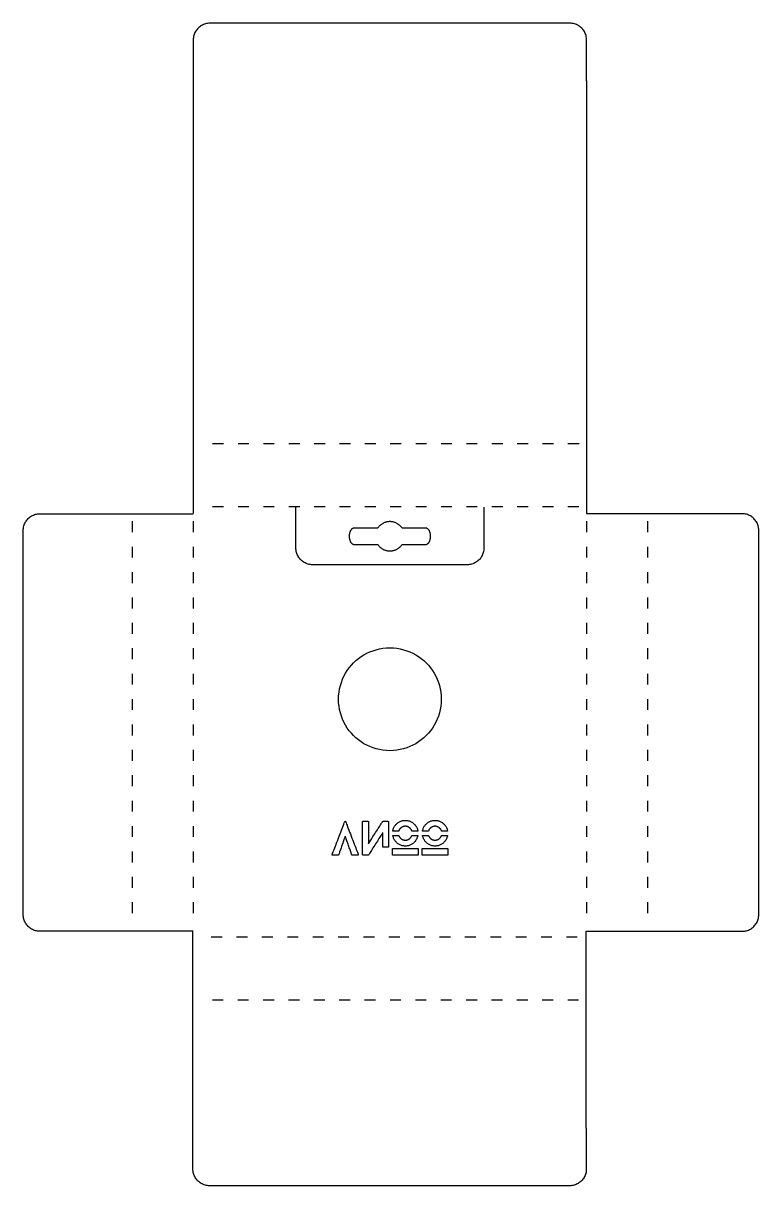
# Model space of a CAD drawing. Extents: x 71 to 429, y -631 to -66.
import ezdxf

# ---------------------------------------------------------------- set-up
doc = ezdxf.new("R2010")
doc.units = 0
for name, pattern in [('AI-LINETYPE-1', [12.347222, 5.291667, -7.055556]), ('AI-LINETYPE-2', [12.347222, 5.291667, -7.055556]), ('AI-LINETYPE-3', [12.347222, 5.291667, -7.055556]), ('AI-LINETYPE-4', [12.347222, 5.291667, -7.055556]), ('AI-LINETYPE-5', [12.347222, 5.291667, -7.055556]), ('AI-LINETYPE-6', [12.347222, 5.291667, -7.055556]), ('AI-LINETYPE-7', [12.347222, 5.291667, -7.055556]), ('AI-LINETYPE-8', [12.347222, 5.291667, -7.055556])]:
    doc.linetypes.add(name, pattern=pattern)
doc.layers.add('LAYER_1', color=7, linetype='CONTINUOUS')

# ---------------------------------------------------------------- blocks, each defined once
blk = doc.blocks.new('BLOCK_3')
at = {"layer": 'LAYER_1', "color": 250}
for points in [[(231.1, -470.11), (231.09, -470.11), (231.08, -470.11), (231.07, -470.11), (231.06, -470.11), (231.05, -470.11), (231.04, -470.1), (231.03, -470.1), (231.02, -470.1), (231.01, -470.09), (231, -470.09), (230.99, -470.09), (230.98, -470.08), (230.97, -470.08), (230.96, -470.07), (230.95, -470.06), (230.94, -470.06), (230.94, -470.05), (230.93, -470.04), (230.92, -470.04), (230.92, -470.03), (230.91, -470.02), (230.91, -470.01), (230.9, -470), (230.9, -469.99), (230.88, -469.94), (230.84, -469.81), (230.76, -469.6), (230.67, -469.31), (230.54, -468.96), (230.4, -468.56), (230.25, -468.11), (230.08, -467.61), (229.9, -467.09), (229.71, -466.54), (229.51, -465.98), (229.31, -465.41), (229.12, -464.84), (228.92, -464.27), (228.73, -463.73), (228.55, -463.2), (228.38, -462.71), (228.22, -462.26), (228.08, -461.85), (227.96, -461.5), (227.86, -461.22), (227.79, -461.01), (227.74, -460.87), (227.73, -460.83), (227.71, -460.87), (227.66, -461.01), (227.59, -461.22), (227.49, -461.5), (227.37, -461.85), (227.23, -462.26), (227.07, -462.71), (226.89, -463.2), (226.71, -463.73), (226.52, -464.27), (226.32, -464.84), (226.12, -465.41), (225.92, -465.98), (225.72, -466.54), (225.53, -467.09), (225.35, -467.61), (225.18, -468.11), (225.02, -468.56), (224.87, -468.96), (224.75, -469.31), (224.65, -469.6), (224.58, -469.81), (224.53, -469.94), (224.51, -469.99), (224.51, -470), (224.51, -470.01), (224.5, -470.02), (224.5, -470.03), (224.49, -470.04), (224.49, -470.04), (224.48, -470.05), (224.47, -470.06), (224.46, -470.06), (224.46, -470.07), (224.45, -470.08), (224.44, -470.08), (224.43, -470.09), (224.42, -470.09), (224.41, -470.09), (224.4, -470.1), (224.39, -470.1), (224.38, -470.1), (224.37, -470.11), (224.36, -470.11), (224.36, -470.11), (224.35, -470.11), (224.34, -470.11), (224.33, -470.11), (224.32, -470.11), (224.28, -470.11), (224.21, -470.11), (224.12, -470.11), (224.02, -470.11), (223.89, -470.11), (223.75, -470.11), (223.6, -470.11), (223.44, -470.11), (223.28, -470.11), (223.1, -470.11), (222.93, -470.11), (222.75, -470.11), (222.58, -470.11), (222.41, -470.11), (222.25, -470.11), (222.1, -470.11), (221.96, -470.11), (221.84, -470.11), (221.73, -470.11), (221.65, -470.11), (221.58, -470.11), (221.54, -470.11), (221.52, -470.11), (221.51, -470.11), (221.49, -470.11), (221.47, -470.11), (221.46, -470.1), (221.44, -470.1), (221.43, -470.09), (221.41, -470.08), (221.4, -470.08), (221.39, -470.07), (221.38, -470.06), (221.37, -470.05), (221.36, -470.04), (221.35, -470.02), (221.34, -470.01), (221.34, -470), (221.33, -469.98), (221.33, -469.97), (221.32, -469.96), (221.32, -469.94), (221.32, -469.93), (221.33, -469.91), (221.33, -469.9), (221.33, -469.88), (221.34, -469.87), (221.37, -469.78), (221.46, -469.55), (221.61, -469.18), (221.8, -468.68), (222.03, -468.06), (222.31, -467.36), (222.61, -466.56), (222.94, -465.7), (223.3, -464.78), (223.67, -463.82), (224.05, -462.83), (224.43, -461.83), (224.82, -460.83), (225.2, -459.84), (225.57, -458.88), (225.92, -457.96), (226.25, -457.1), (226.56, -456.31), (226.83, -455.6), (227.07, -454.99), (227.26, -454.49), (227.4, -454.12), (227.49, -453.88), (227.52, -453.8), (227.53, -453.78), (227.54, -453.76), (227.56, -453.75), (227.57, -453.73), (227.59, -453.72), (227.61, -453.71), (227.62, -453.7), (227.64, -453.69), (227.66, -453.68), (227.68, -453.68), (227.71, -453.68), (227.73, -453.68), (227.75, -453.68), (227.77, -453.68), (227.79, -453.68), (227.81, -453.69), (227.83, -453.7), (227.85, -453.71), (227.87, -453.72), (227.88, -453.73), (227.9, -453.75), (227.91, -453.76), (227.92, -453.78), (227.93, -453.8), (227.96, -453.88), (228.05, -454.12), (228.2, -454.49), (228.39, -454.99), (228.62, -455.6), (228.89, -456.31), (229.2, -457.1), (229.53, -457.96), (229.88, -458.88), (230.25, -459.84), (230.63, -460.83), (231.01, -461.83), (231.4, -462.83), (231.78, -463.82), (232.14, -464.78), (232.5, -465.7), (232.83, -466.56), (233.13, -467.36), (233.4, -468.06), (233.64, -468.68), (233.83, -469.18), (233.97, -469.55), (234.06, -469.78), (234.09, -469.87), (234.1, -469.88), (234.11, -469.9), (234.11, -469.91), (234.11, -469.93), (234.11, -469.94), (234.11, -469.96), (234.11, -469.97), (234.11, -469.98), (234.1, -470), (234.1, -470.01), (234.09, -470.02), (234.08, -470.04), (234.07, -470.05), (234.06, -470.06), (234.05, -470.07), (234.04, -470.08), (234.02, -470.08), (234.01, -470.09), (233.99, -470.1), (233.97, -470.1), (233.95, -470.11), (233.93, -470.11), (233.91, -470.11), (233.89, -470.11), (233.88, -470.11), (233.84, -470.11), (233.77, -470.11), (233.68, -470.11), (233.58, -470.11), (233.45, -470.11), (233.32, -470.11), (233.17, -470.11), (233.01, -470.11), (232.84, -470.11), (232.67, -470.11), (232.5, -470.11), (232.32, -470.11), (232.15, -470.11), (231.99, -470.11), (231.83, -470.11), (231.68, -470.11), (231.54, -470.11), (231.42, -470.11), (231.31, -470.11), (231.22, -470.11), (231.16, -470.11), (231.12, -470.11)], [(248.81, -466.17), (248.8, -466.17), (248.76, -466.17), (248.69, -466.17), (248.6, -466.17), (248.49, -466.17), (248.37, -466.17), (248.23, -466.17), (248.07, -466.17), (247.91, -466.17), (247.74, -466.17), (247.56, -466.17), (247.38, -466.17), (247.2, -466.17), (247.03, -466.17), (246.85, -466.17), (246.69, -466.17), (246.54, -466.17), (246.39, -466.17), (246.27, -466.17), (246.16, -466.17), (246.07, -466.17), (246, -466.17), (245.96, -466.17), (245.95, -466.17), (245.95, -466.13), (245.95, -466.03), (245.95, -465.87), (245.95, -465.65), (245.95, -465.39), (245.95, -465.08), (245.95, -464.74), (245.95, -464.37), (245.95, -463.97), (245.95, -463.56), (245.95, -463.13), (245.95, -462.7), (245.95, -462.26), (245.95, -461.84), (245.95, -461.42), (245.95, -461.02), (245.95, -460.65), (245.95, -460.31), (245.95, -460), (245.95, -459.74), (245.95, -459.52), (245.95, -459.36), (245.95, -459.26), (245.95, -459.22), (245.91, -459.28), (245.81, -459.44), (245.65, -459.69), (245.44, -460.03), (245.17, -460.44), (244.87, -460.92), (244.53, -461.45), (244.16, -462.03), (243.76, -462.65), (243.35, -463.3), (242.93, -463.96), (242.5, -464.64), (242.07, -465.31), (241.64, -465.98), (241.23, -466.62), (240.84, -467.24), (240.47, -467.82), (240.13, -468.36), (239.82, -468.84), (239.56, -469.25), (239.34, -469.59), (239.18, -469.84), (239.08, -470), (239.05, -470.05), (239.05, -470.06), (239.04, -470.06), (239.04, -470.07), (239.03, -470.07), (239.03, -470.07), (239.02, -470.08), (239.01, -470.08), (239, -470.08), (239, -470.09), (238.99, -470.09), (238.98, -470.09), (238.97, -470.1), (238.96, -470.1), (238.95, -470.1), (238.94, -470.1), (238.94, -470.11), (238.93, -470.11), (238.92, -470.11), (238.91, -470.11), (238.9, -470.11), (238.9, -470.11), (238.89, -470.11), (238.88, -470.11), (238.88, -470.11), (238.87, -470.11), (238.83, -470.11), (238.77, -470.11), (238.7, -470.11), (238.6, -470.11), (238.49, -470.11), (238.37, -470.11), (238.24, -470.11), (238.1, -470.11), (237.95, -470.11), (237.8, -470.11), (237.64, -470.11), (237.49, -470.11), (237.34, -470.11), (237.19, -470.11), (237.05, -470.11), (236.91, -470.11), (236.79, -470.11), (236.68, -470.11), (236.59, -470.11), (236.51, -470.11), (236.45, -470.11), (236.42, -470.11), (236.41, -470.11), (236.39, -470.11), (236.37, -470.11), (236.36, -470.11), (236.34, -470.1), (236.33, -470.1), (236.32, -470.09), (236.31, -470.09), (236.29, -470.08), (236.28, -470.08), (236.27, -470.07), (236.26, -470.06), (236.25, -470.05), (236.24, -470.04), (236.24, -470.03), (236.23, -470.02), (236.22, -470.01), (236.22, -470), (236.21, -469.99), (236.21, -469.98), (236.21, -469.97), (236.2, -469.96), (236.2, -469.95), (236.2, -469.94), (236.2, -469.93), (236.2, -469.85), (236.2, -469.61), (236.2, -469.24), (236.2, -468.74), (236.2, -468.13), (236.2, -467.42), (236.2, -466.62), (236.2, -465.76), (236.2, -464.84), (236.2, -463.88), (236.2, -462.9), (236.2, -461.89), (236.2, -460.89), (236.2, -459.9), (236.2, -458.94), (236.2, -458.03), (236.2, -457.16), (236.2, -456.37), (236.2, -455.66), (236.2, -455.05), (236.2, -454.55), (236.2, -454.18), (236.2, -453.94), (236.2, -453.86), (236.2, -453.85), (236.2, -453.84), (236.2, -453.83), (236.21, -453.82), (236.21, -453.81), (236.21, -453.8), (236.22, -453.79), (236.22, -453.78), (236.23, -453.77), (236.24, -453.76), (236.24, -453.75), (236.25, -453.74), (236.26, -453.73), (236.27, -453.72), (236.28, -453.71), (236.29, -453.71), (236.31, -453.7), (236.32, -453.69), (236.33, -453.69), (236.34, -453.68), (236.36, -453.68), (236.37, -453.68), (236.39, -453.68), (236.41, -453.68), (236.42, -453.68), (236.45, -453.68), (236.51, -453.68), (236.58, -453.68), (236.68, -453.68), (236.78, -453.68), (236.9, -453.68), (237.03, -453.68), (237.17, -453.68), (237.31, -453.68), (237.46, -453.68), (237.61, -453.68), (237.77, -453.68), (237.91, -453.68), (238.06, -453.68), (238.2, -453.68), (238.33, -453.68), (238.45, -453.68), (238.55, -453.68), (238.64, -453.68), (238.72, -453.68), (238.78, -453.68), (238.81, -453.68), (238.82, -453.68), (238.84, -453.68), (238.86, -453.68), (238.87, -453.68), (238.89, -453.68), (238.9, -453.69), (238.91, -453.69), (238.93, -453.7), (238.94, -453.71), (238.95, -453.71), (238.96, -453.72), (238.97, -453.73), (238.99, -453.74), (238.99, -453.75), (239, -453.76), (239.01, -453.77), (239.02, -453.78), (239.03, -453.79), (239.03, -453.8), (239.04, -453.81), (239.04, -453.82), (239.04, -453.83), (239.05, -453.84), (239.05, -453.85), (239.05, -453.86), (239.05, -453.92), (239.05, -454.07), (239.05, -454.32), (239.05, -454.65), (239.05, -455.06), (239.05, -455.53), (239.05, -456.06), (239.05, -456.64), (239.05, -457.25), (239.05, -457.89), (239.05, -458.55), (239.05, -459.21), (239.05, -459.88), (239.05, -460.54), (239.05, -461.18), (239.05, -461.79), (239.05, -462.36), (239.05, -462.89), (239.05, -463.36), (239.05, -463.77), (239.05, -464.11), (239.05, -464.35), (239.05, -464.51), (239.05, -464.57), (239.08, -464.51), (239.18, -464.35), (239.35, -464.1), (239.56, -463.76), (239.82, -463.35), (240.13, -462.87), (240.47, -462.34), (240.84, -461.76), (241.24, -461.14), (241.65, -460.49), (242.08, -459.83), (242.51, -459.15), (242.94, -458.48), (243.36, -457.81), (243.78, -457.16), (244.17, -456.54), (244.54, -455.96), (244.88, -455.43), (245.19, -454.95), (245.45, -454.54), (245.67, -454.2), (245.83, -453.95), (245.93, -453.79), (245.97, -453.74), (245.97, -453.73), (245.97, -453.73), (245.98, -453.72), (245.98, -453.72), (245.99, -453.71), (245.99, -453.71), (246, -453.71), (246.01, -453.7), (246.02, -453.7), (246.03, -453.7), (246.03, -453.69), (246.04, -453.69), (246.05, -453.69), (246.06, -453.69), (246.07, -453.68), (246.08, -453.68), (246.09, -453.68), (246.09, -453.68), (246.1, -453.68), (246.11, -453.68), (246.12, -453.68), (246.12, -453.68), (246.13, -453.68), (246.13, -453.68), (246.15, -453.68), (246.18, -453.68), (246.24, -453.68), (246.32, -453.68), (246.41, -453.68), (246.52, -453.68), (246.65, -453.68), (246.78, -453.68), (246.92, -453.68), (247.07, -453.68), (247.23, -453.68), (247.38, -453.68), (247.54, -453.68), (247.69, -453.68), (247.84, -453.68), (247.98, -453.68), (248.11, -453.68), (248.24, -453.68), (248.35, -453.68), (248.44, -453.68), (248.52, -453.68), (248.58, -453.68), (248.61, -453.68), (248.63, -453.68), (248.64, -453.68), (248.65, -453.68), (248.66, -453.68), (248.67, -453.68), (248.68, -453.69), (248.7, -453.69), (248.71, -453.7), (248.72, -453.71), (248.73, -453.71), (248.74, -453.72), (248.75, -453.73), (248.76, -453.74), (248.76, -453.75), (248.77, -453.76), (248.78, -453.77), (248.79, -453.78), (248.79, -453.79), (248.8, -453.8), (248.8, -453.81), (248.81, -453.82), (248.81, -453.83), (248.81, -453.84), (248.81, -453.85), (248.81, -453.86), (248.81, -453.92), (248.81, -454.1), (248.81, -454.39), (248.81, -454.77), (248.81, -455.24), (248.81, -455.78), (248.81, -456.39), (248.81, -457.05), (248.81, -457.75), (248.81, -458.49), (248.81, -459.25), (248.81, -460.01), (248.81, -460.78), (248.81, -461.54), (248.81, -462.27), (248.81, -462.98), (248.81, -463.64), (248.81, -464.24), (248.81, -464.79), (248.81, -465.26), (248.81, -465.64), (248.81, -465.93), (248.81, -466.11)], [(250.84, -458.53), (250.9, -458.16), (250.99, -457.79), (251.1, -457.44), (251.23, -457.09), (251.38, -456.75), (251.55, -456.43), (251.73, -456.11), (251.93, -455.81), (252.15, -455.52), (252.39, -455.25), (252.64, -454.99), (252.9, -454.74), (253.18, -454.51), (253.47, -454.3), (253.78, -454.1), (254.09, -453.92), (254.42, -453.76), (254.76, -453.62), (255.1, -453.5), (255.46, -453.39), (255.82, -453.31), (256.19, -453.26), (256.57, -453.22), (256.96, -453.21), (257.34, -453.22), (257.72, -453.26), (258.1, -453.31), (258.46, -453.39), (258.82, -453.5), (259.16, -453.62), (259.5, -453.76), (259.83, -453.92), (260.14, -454.1), (260.45, -454.3), (260.74, -454.51), (261.02, -454.74), (261.28, -454.99), (261.53, -455.25), (261.77, -455.52), (261.98, -455.81), (262.19, -456.11), (262.37, -456.43), (262.54, -456.75), (262.69, -457.09), (262.82, -457.44), (262.92, -457.79), (263.01, -458.16), (263.08, -458.53), (263.06, -458.53), (263.02, -458.53), (262.95, -458.53), (262.86, -458.53), (262.75, -458.53), (262.63, -458.53), (262.48, -458.53), (262.33, -458.53), (262.16, -458.53), (261.99, -458.53), (261.81, -458.53), (261.63, -458.53), (261.44, -458.53), (261.27, -458.53), (261.09, -458.53), (260.93, -458.53), (260.77, -458.53), (260.63, -458.53), (260.5, -458.53), (260.39, -458.53), (260.3, -458.53), (260.23, -458.53), (260.19, -458.53), (260.17, -458.53), (260.12, -458.36), (260.05, -458.19), (259.98, -458.02), (259.9, -457.86), (259.81, -457.7), (259.72, -457.55), (259.61, -457.41), (259.5, -457.27), (259.38, -457.14), (259.26, -457.01), (259.12, -456.89), (258.99, -456.78), (258.84, -456.67), (258.69, -456.58), (258.54, -456.49), (258.38, -456.41), (258.22, -456.33), (258.05, -456.27), (257.88, -456.21), (257.7, -456.17), (257.52, -456.13), (257.34, -456.11), (257.15, -456.09), (256.96, -456.09), (256.77, -456.09), (256.58, -456.11), (256.4, -456.13), (256.22, -456.17), (256.04, -456.21), (255.87, -456.27), (255.7, -456.33), (255.54, -456.41), (255.38, -456.49), (255.22, -456.58), (255.07, -456.67), (254.93, -456.78), (254.79, -456.89), (254.66, -457.01), (254.54, -457.14), (254.42, -457.27), (254.31, -457.41), (254.2, -457.55), (254.11, -457.7), (254.02, -457.86), (253.94, -458.02), (253.86, -458.19), (253.8, -458.36), (253.75, -458.53), (253.73, -458.53), (253.69, -458.53), (253.62, -458.53), (253.53, -458.53), (253.42, -458.53), (253.29, -458.53), (253.15, -458.53), (252.99, -458.53), (252.83, -458.53), (252.65, -458.53), (252.47, -458.53), (252.29, -458.53), (252.11, -458.53), (251.93, -458.53), (251.76, -458.53), (251.59, -458.53), (251.44, -458.53), (251.29, -458.53), (251.16, -458.53), (251.05, -458.53), (250.96, -458.53), (250.9, -458.53), (250.85, -458.53)], [(265.3, -458.53), (265.37, -458.16), (265.46, -457.79), (265.57, -457.44), (265.69, -457.09), (265.84, -456.75), (266.01, -456.43), (266.19, -456.11), (266.4, -455.81), (266.62, -455.52), (266.85, -455.25), (267.1, -454.99), (267.36, -454.74), (267.64, -454.51), (267.93, -454.3), (268.24, -454.1), (268.55, -453.92), (268.88, -453.76), (269.22, -453.62), (269.57, -453.5), (269.92, -453.39), (270.29, -453.31), (270.66, -453.26), (271.04, -453.22), (271.42, -453.21), (271.81, -453.22), (272.19, -453.26), (272.56, -453.31), (272.92, -453.39), (273.28, -453.5), (273.63, -453.62), (273.96, -453.76), (274.29, -453.92), (274.61, -454.1), (274.91, -454.3), (275.2, -454.51), (275.48, -454.74), (275.74, -454.99), (275.99, -455.25), (276.23, -455.52), (276.45, -455.81), (276.65, -456.11), (276.84, -456.43), (277, -456.75), (277.15, -457.09), (277.28, -457.44), (277.39, -457.79), (277.48, -458.16), (277.54, -458.53), (277.53, -458.53), (277.49, -458.53), (277.42, -458.53), (277.33, -458.53), (277.22, -458.53), (277.09, -458.53), (276.95, -458.53), (276.79, -458.53), (276.62, -458.53), (276.45, -458.53), (276.27, -458.53), (276.09, -458.53), (275.91, -458.53), (275.73, -458.53), (275.56, -458.53), (275.39, -458.53), (275.23, -458.53), (275.09, -458.53), (274.96, -458.53), (274.85, -458.53), (274.76, -458.53), (274.69, -458.53), (274.65, -458.53), (274.63, -458.53), (274.58, -458.36), (274.52, -458.19), (274.44, -458.02), (274.36, -457.86), (274.28, -457.7), (274.18, -457.55), (274.07, -457.41), (273.96, -457.27), (273.84, -457.14), (273.72, -457.01), (273.59, -456.89), (273.45, -456.78), (273.31, -456.67), (273.16, -456.58), (273, -456.49), (272.84, -456.41), (272.68, -456.33), (272.51, -456.27), (272.34, -456.21), (272.16, -456.17), (271.98, -456.13), (271.8, -456.11), (271.61, -456.09), (271.42, -456.09), (271.23, -456.09), (271.05, -456.11), (270.86, -456.13), (270.68, -456.17), (270.51, -456.21), (270.33, -456.27), (270.16, -456.33), (270, -456.41), (269.84, -456.49), (269.69, -456.58), (269.54, -456.67), (269.39, -456.78), (269.26, -456.89), (269.13, -457.01), (269, -457.14), (268.88, -457.27), (268.77, -457.41), (268.67, -457.55), (268.57, -457.7), (268.48, -457.86), (268.4, -458.02), (268.33, -458.19), (268.26, -458.36), (268.21, -458.53), (268.2, -458.53), (268.15, -458.53), (268.09, -458.53), (267.99, -458.53), (267.88, -458.53), (267.76, -458.53), (267.61, -458.53), (267.46, -458.53), (267.29, -458.53), (267.12, -458.53), (266.94, -458.53), (266.76, -458.53), (266.57, -458.53), (266.4, -458.53), (266.22, -458.53), (266.06, -458.53), (265.9, -458.53), (265.76, -458.53), (265.63, -458.53), (265.52, -458.53), (265.43, -458.53), (265.36, -458.53), (265.32, -458.53)], [(263.06, -460.53), (262.98, -460.9), (262.89, -461.25), (262.78, -461.6), (262.64, -461.94), (262.49, -462.27), (262.32, -462.58), (262.13, -462.89), (261.93, -463.18), (261.71, -463.47), (261.48, -463.73), (261.23, -463.99), (260.97, -464.23), (260.69, -464.45), (260.4, -464.66), (260.1, -464.85), (259.79, -465.02), (259.46, -465.18), (259.13, -465.32), (258.79, -465.44), (258.44, -465.54), (258.08, -465.61), (257.71, -465.67), (257.34, -465.7), (256.96, -465.71), (256.58, -465.7), (256.21, -465.67), (255.84, -465.61), (255.48, -465.54), (255.13, -465.44), (254.79, -465.32), (254.45, -465.18), (254.13, -465.02), (253.82, -464.85), (253.52, -464.66), (253.23, -464.45), (252.95, -464.23), (252.69, -463.99), (252.44, -463.73), (252.21, -463.47), (251.99, -463.18), (251.78, -462.89), (251.6, -462.58), (251.43, -462.27), (251.28, -461.94), (251.14, -461.6), (251.03, -461.25), (250.94, -460.9), (250.86, -460.53), (250.88, -460.53), (250.92, -460.53), (250.99, -460.53), (251.08, -460.53), (251.19, -460.53), (251.32, -460.53), (251.46, -460.53), (251.62, -460.53), (251.79, -460.53), (251.96, -460.53), (252.14, -460.53), (252.33, -460.53), (252.51, -460.53), (252.69, -460.53), (252.86, -460.53), (253.03, -460.53), (253.19, -460.53), (253.33, -460.53), (253.46, -460.53), (253.57, -460.53), (253.66, -460.53), (253.73, -460.53), (253.77, -460.53), (253.79, -460.53), (253.85, -460.7), (253.92, -460.86), (253.99, -461.02), (254.08, -461.17), (254.17, -461.32), (254.26, -461.46), (254.37, -461.59), (254.48, -461.73), (254.6, -461.85), (254.72, -461.97), (254.85, -462.08), (254.99, -462.19), (255.13, -462.29), (255.27, -462.38), (255.42, -462.46), (255.58, -462.54), (255.74, -462.61), (255.9, -462.67), (256.07, -462.72), (256.24, -462.76), (256.42, -462.79), (256.6, -462.82), (256.78, -462.83), (256.96, -462.84), (257.14, -462.83), (257.32, -462.82), (257.5, -462.79), (257.68, -462.76), (257.85, -462.72), (258.01, -462.67), (258.18, -462.61), (258.34, -462.54), (258.49, -462.46), (258.64, -462.38), (258.79, -462.29), (258.93, -462.19), (259.07, -462.08), (259.2, -461.97), (259.32, -461.85), (259.44, -461.73), (259.55, -461.59), (259.65, -461.46), (259.75, -461.32), (259.84, -461.17), (259.93, -461.02), (260, -460.86), (260.07, -460.7), (260.13, -460.53), (260.14, -460.53), (260.19, -460.53), (260.25, -460.53), (260.35, -460.53), (260.46, -460.53), (260.59, -460.53), (260.73, -460.53), (260.89, -460.53), (261.06, -460.53), (261.23, -460.53), (261.41, -460.53), (261.59, -460.53), (261.78, -460.53), (261.96, -460.53), (262.13, -460.53), (262.3, -460.53), (262.45, -460.53), (262.6, -460.53), (262.73, -460.53), (262.84, -460.53), (262.93, -460.53), (263, -460.53), (263.04, -460.53)], [(277.52, -460.53), (277.45, -460.9), (277.35, -461.25), (277.24, -461.6), (277.11, -461.94), (276.95, -462.27), (276.79, -462.58), (276.6, -462.89), (276.4, -463.18), (276.18, -463.47), (275.94, -463.73), (275.69, -463.99), (275.43, -464.23), (275.15, -464.45), (274.86, -464.66), (274.56, -464.85), (274.25, -465.02), (273.93, -465.18), (273.59, -465.32), (273.25, -465.44), (272.9, -465.54), (272.54, -465.61), (272.18, -465.67), (271.8, -465.7), (271.42, -465.71), (271.04, -465.7), (270.67, -465.67), (270.3, -465.61), (269.94, -465.54), (269.59, -465.44), (269.25, -465.32), (268.92, -465.18), (268.59, -465.02), (268.28, -464.85), (267.98, -464.66), (267.69, -464.45), (267.42, -464.23), (267.15, -463.99), (266.9, -463.73), (266.67, -463.47), (266.45, -463.18), (266.25, -462.89), (266.06, -462.58), (265.89, -462.27), (265.74, -461.94), (265.61, -461.6), (265.49, -461.25), (265.4, -460.9), (265.33, -460.53), (265.34, -460.53), (265.38, -460.53), (265.45, -460.53), (265.54, -460.53), (265.65, -460.53), (265.78, -460.53), (265.93, -460.53), (266.08, -460.53), (266.25, -460.53), (266.43, -460.53), (266.61, -460.53), (266.79, -460.53), (266.97, -460.53), (267.15, -460.53), (267.33, -460.53), (267.49, -460.53), (267.65, -460.53), (267.8, -460.53), (267.92, -460.53), (268.04, -460.53), (268.13, -460.53), (268.19, -460.53), (268.24, -460.53), (268.25, -460.53), (268.31, -460.7), (268.38, -460.86), (268.46, -461.02), (268.54, -461.17), (268.63, -461.32), (268.73, -461.46), (268.83, -461.59), (268.94, -461.73), (269.06, -461.85), (269.18, -461.97), (269.31, -462.08), (269.45, -462.19), (269.59, -462.29), (269.74, -462.38), (269.89, -462.46), (270.04, -462.54), (270.2, -462.61), (270.37, -462.67), (270.53, -462.72), (270.71, -462.76), (270.88, -462.79), (271.06, -462.82), (271.24, -462.83), (271.42, -462.84), (271.61, -462.83), (271.79, -462.82), (271.96, -462.79), (272.14, -462.76), (272.31, -462.72), (272.48, -462.67), (272.64, -462.61), (272.8, -462.54), (272.96, -462.46), (273.11, -462.38), (273.25, -462.29), (273.39, -462.19), (273.53, -462.08), (273.66, -461.97), (273.78, -461.85), (273.9, -461.73), (274.01, -461.59), (274.12, -461.46), (274.22, -461.32), (274.31, -461.17), (274.39, -461.02), (274.47, -460.86), (274.53, -460.7), (274.59, -460.53), (274.61, -460.53), (274.65, -460.53), (274.72, -460.53), (274.81, -460.53), (274.92, -460.53), (275.05, -460.53), (275.19, -460.53), (275.35, -460.53), (275.52, -460.53), (275.69, -460.53), (275.87, -460.53), (276.06, -460.53), (276.24, -460.53), (276.42, -460.53), (276.59, -460.53), (276.76, -460.53), (276.92, -460.53), (277.06, -460.53), (277.19, -460.53), (277.3, -460.53), (277.39, -460.53), (277.46, -460.53), (277.51, -460.53)]]:
    blk.add_lwpolyline(points, close=True, dxfattribs=at)
at = {"layer": 'LAYER_1', "color": 250, "flags": 128}
for points in [[(250.77, -470.11), (250.77, -466.9), (263.15, -466.9), (263.15, -470.11), (250.77, -470.11)], [(265.23, -470.11), (265.23, -466.9), (277.61, -466.9), (277.61, -470.11), (265.23, -470.11)]]:
    blk.add_lwpolyline(points, dxfattribs=at)
blk = doc.blocks.new('BLOCK_2')
at = {"layer": 'LAYER_1', "color": 250}
for points in [[(345.17, -93.68), (345.17, -93.58), (345.17, -93.28), (345.17, -92.82), (345.17, -92.2), (345.17, -91.45), (345.17, -90.57), (345.17, -89.59), (345.17, -88.52), (345.17, -87.38), (345.17, -86.2), (345.17, -84.97), (345.17, -83.73), (345.17, -82.49), (345.17, -81.27), (345.17, -80.08), (345.17, -78.95), (345.17, -77.88), (345.17, -76.9), (345.17, -76.02), (345.17, -75.26), (345.17, -74.64), (345.17, -74.18), (345.17, -73.89), (345.17, -73.79), (345.15, -73.23), (345.1, -72.69), (345.01, -72.15), (344.88, -71.63), (344.73, -71.12), (344.54, -70.63), (344.32, -70.15), (344.07, -69.69), (343.79, -69.25), (343.48, -68.83), (343.15, -68.43), (342.8, -68.05), (342.42, -67.7), (342.02, -67.37), (341.6, -67.06), (341.15, -66.78), (340.69, -66.53), (340.22, -66.31), (339.72, -66.12), (339.22, -65.97), (338.69, -65.84), (338.16, -65.75), (337.61, -65.69), (337.06, -65.68), (336.17, -65.68), (333.61, -65.68), (329.53, -65.68), (324.08, -65.68), (317.42, -65.68), (309.69, -65.68), (301.04, -65.68), (291.64, -65.68), (281.63, -65.68), (271.16, -65.68), (260.39, -65.68), (249.47, -65.68), (238.54, -65.68), (227.77, -65.68), (217.31, -65.68), (207.29, -65.68), (197.89, -65.68), (189.25, -65.68), (181.52, -65.68), (174.85, -65.68), (169.4, -65.68), (165.32, -65.68), (162.76, -65.68), (161.88, -65.68), (161.32, -65.69), (160.78, -65.75), (160.24, -65.84), (159.72, -65.97), (159.21, -66.12), (158.72, -66.31), (158.24, -66.53), (157.78, -66.78), (157.34, -67.06), (156.92, -67.37), (156.52, -67.7), (156.14, -68.05), (155.78, -68.43), (155.45, -68.83), (155.15, -69.25), (154.87, -69.69), (154.62, -70.15), (154.4, -70.63), (154.21, -71.12), (154.05, -71.63), (153.93, -72.15), (153.84, -72.69), (153.78, -73.23), (153.76, -73.79), (153.76, -73.89), (153.76, -74.18), (153.76, -74.64), (153.76, -75.26), (153.76, -76.02), (153.76, -76.9), (153.76, -77.88), (153.76, -78.95), (153.76, -80.08), (153.76, -81.27), (153.76, -82.49), (153.76, -83.73), (153.76, -84.97), (153.76, -86.2), (153.76, -87.38), (153.76, -88.52), (153.76, -89.59), (153.76, -90.57), (153.76, -91.45), (153.76, -92.2), (153.76, -92.82), (153.76, -93.28), (153.76, -93.58), (153.76, -93.68)], [(153.76, -507.16), (153.38, -507.16), (152.29, -507.16), (150.56, -507.16), (148.24, -507.16), (145.4, -507.16), (142.11, -507.16), (138.43, -507.16), (134.42, -507.16), (130.16, -507.16), (125.7, -507.16), (121.12, -507.16), (116.47, -507.16), (111.82, -507.16), (107.23, -507.16), (102.77, -507.16), (98.51, -507.16), (94.51, -507.16), (90.83, -507.16), (87.54, -507.16), (84.7, -507.16), (82.38, -507.16), (80.64, -507.16), (79.55, -507.16), (79.17, -507.16), (78.62, -507.15), (78.07, -507.09), (77.54, -507), (77.02, -506.87), (76.51, -506.72), (76.01, -506.53), (75.54, -506.31), (75.08, -506.06), (74.64, -505.78), (74.21, -505.47), (73.81, -505.14), (73.44, -504.79), (73.08, -504.41), (72.75, -504.01), (72.44, -503.59), (72.17, -503.15), (71.92, -502.69), (71.7, -502.21), (71.51, -501.72), (71.35, -501.21), (71.22, -500.69), (71.13, -500.15), (71.08, -499.61), (71.06, -499.05), (71.06, -498.1), (71.06, -495.37), (71.06, -491.02), (71.06, -485.21), (71.06, -478.1), (71.06, -469.86), (71.06, -460.64), (71.06, -450.62), (71.06, -439.94), (71.06, -428.78), (71.06, -417.29), (71.06, -405.64), (71.06, -393.99), (71.06, -382.51), (71.06, -371.34), (71.06, -360.67), (71.06, -350.64), (71.06, -341.42), (71.06, -333.18), (71.06, -326.07), (71.06, -320.26), (71.06, -315.91), (71.06, -313.18), (71.06, -312.23), (71.08, -311.68), (71.13, -311.13), (71.22, -310.6), (71.35, -310.08), (71.51, -309.57), (71.7, -309.07), (71.92, -308.6), (72.17, -308.14), (72.44, -307.7), (72.75, -307.28), (73.08, -306.87), (73.44, -306.5), (73.81, -306.14), (74.21, -305.81), (74.64, -305.51), (75.08, -305.23), (75.54, -304.98), (76.01, -304.76), (76.51, -304.57), (77.02, -304.41), (77.54, -304.28), (78.07, -304.19), (78.62, -304.14), (79.17, -304.12), (79.55, -304.12), (80.64, -304.12), (82.38, -304.12), (84.7, -304.12), (87.54, -304.12), (90.83, -304.12), (94.51, -304.12), (98.51, -304.12), (102.77, -304.12), (107.23, -304.12), (111.82, -304.12), (116.47, -304.12), (121.12, -304.12), (125.7, -304.12), (130.16, -304.12), (134.42, -304.12), (138.43, -304.12), (142.11, -304.12), (145.4, -304.12), (148.24, -304.12), (150.56, -304.12), (152.29, -304.12), (153.38, -304.12), (153.76, -304.12)], [(295.19, -300.94), (295.19, -301.05), (295.19, -301.34), (295.19, -301.8), (295.19, -302.42), (295.19, -303.17), (295.19, -304.05), (295.19, -305.03), (295.19, -306.1), (295.19, -307.24), (295.19, -308.42), (295.19, -309.65), (295.19, -310.89), (295.19, -312.13), (295.19, -313.35), (295.19, -314.54), (295.19, -315.67), (295.19, -316.74), (295.19, -317.72), (295.19, -318.6), (295.19, -319.36), (295.19, -319.98), (295.19, -320.44), (295.19, -320.73), (295.19, -320.83), (295.17, -321.39), (295.12, -321.93), (295.03, -322.47), (294.9, -322.99), (294.74, -323.5), (294.56, -323.99), (294.33, -324.47), (294.08, -324.93), (293.81, -325.37), (293.5, -325.79), (293.17, -326.19), (292.82, -326.57), (292.44, -326.92), (292.04, -327.25), (291.62, -327.56), (291.17, -327.84), (290.71, -328.09), (290.24, -328.31), (289.74, -328.5), (289.24, -328.65), (288.71, -328.78), (288.18, -328.87), (287.63, -328.93), (287.08, -328.94), (286.7, -328.94), (285.6, -328.94), (283.85, -328.94), (281.51, -328.94), (278.64, -328.94), (275.33, -328.94), (271.61, -328.94), (267.58, -328.94), (263.28, -328.94), (258.78, -328.94), (254.16, -328.94), (249.47, -328.94), (244.78, -328.94), (240.15, -328.94), (235.66, -328.94), (231.36, -328.94), (227.32, -328.94), (223.61, -328.94), (220.29, -328.94), (217.43, -328.94), (215.09, -328.94), (213.34, -328.94), (212.24, -328.94), (211.86, -328.94), (211.3, -328.93), (210.76, -328.87), (210.22, -328.78), (209.7, -328.65), (209.19, -328.5), (208.7, -328.31), (208.22, -328.09), (207.76, -327.84), (207.32, -327.56), (206.9, -327.25), (206.5, -326.92), (206.12, -326.57), (205.76, -326.19), (205.43, -325.79), (205.13, -325.37), (204.85, -324.93), (204.6, -324.47), (204.38, -323.99), (204.19, -323.5), (204.03, -322.99), (203.91, -322.47), (203.82, -321.93), (203.76, -321.39), (203.74, -320.83), (203.74, -320.73), (203.74, -320.44), (203.74, -319.98), (203.74, -319.36), (203.74, -318.6), (203.74, -317.72), (203.74, -316.74), (203.74, -315.67), (203.74, -314.54), (203.74, -313.35), (203.74, -312.13), (203.74, -310.89), (203.74, -309.65), (203.74, -308.42), (203.74, -307.24), (203.74, -306.1), (203.74, -305.03), (203.74, -304.05), (203.74, -303.17), (203.74, -302.42), (203.74, -301.8), (203.74, -301.34), (203.74, -301.05), (203.74, -300.94)], [(345.17, -507.16), (345.56, -507.16), (346.66, -507.16), (348.42, -507.16), (350.78, -507.16), (353.66, -507.16), (356.99, -507.16), (360.73, -507.16), (364.79, -507.16), (369.11, -507.16), (373.63, -507.16), (378.28, -507.16), (383, -507.16), (387.72, -507.16), (392.37, -507.16), (396.89, -507.16), (401.21, -507.16), (405.27, -507.16), (409.01, -507.16), (412.34, -507.16), (415.22, -507.16), (417.58, -507.16), (419.34, -507.16), (420.44, -507.16), (420.83, -507.16), (421.38, -507.15), (421.93, -507.09), (422.46, -507), (422.98, -506.87), (423.49, -506.72), (423.98, -506.53), (424.46, -506.31), (424.92, -506.06), (425.36, -505.78), (425.78, -505.47), (426.18, -505.14), (426.56, -504.79), (426.92, -504.41), (427.25, -504.01), (427.55, -503.59), (427.83, -503.15), (428.08, -502.69), (428.3, -502.21), (428.49, -501.72), (428.65, -501.21), (428.78, -500.69), (428.87, -500.15), (428.92, -499.61), (428.94, -499.05), (428.94, -498.1), (428.94, -495.37), (428.94, -491.02), (428.94, -485.21), (428.94, -478.1), (428.94, -469.86), (428.94, -460.64), (428.94, -450.62), (428.94, -439.94), (428.94, -428.78), (428.94, -417.29), (428.94, -405.64), (428.94, -393.99), (428.94, -382.51), (428.94, -371.34), (428.94, -360.67), (428.94, -350.64), (428.94, -341.42), (428.94, -333.18), (428.94, -326.07), (428.94, -320.26), (428.94, -315.91), (428.94, -313.18), (428.94, -312.23), (428.92, -311.68), (428.87, -311.13), (428.78, -310.6), (428.65, -310.08), (428.49, -309.57), (428.3, -309.07), (428.08, -308.6), (427.83, -308.14), (427.55, -307.7), (427.25, -307.28), (426.92, -306.87), (426.56, -306.5), (426.18, -306.14), (425.78, -305.81), (425.36, -305.51), (424.92, -305.23), (424.46, -304.98), (423.98, -304.76), (423.49, -304.57), (422.98, -304.41), (422.46, -304.28), (421.93, -304.19), (421.38, -304.14), (420.83, -304.12), (420.44, -304.12), (419.34, -304.12), (417.58, -304.12), (415.22, -304.12), (412.34, -304.12), (409.01, -304.12), (405.27, -304.12), (401.21, -304.12), (396.89, -304.12), (392.37, -304.12), (387.72, -304.12), (383, -304.12), (378.28, -304.12), (373.63, -304.12), (369.11, -304.12), (364.79, -304.12), (360.73, -304.12), (356.99, -304.12), (353.66, -304.12), (350.78, -304.12), (348.42, -304.12), (346.66, -304.12), (345.56, -304.12), (345.17, -304.12)], [(345.04, -602.86), (345.04, -602.96), (345.04, -603.25), (345.04, -603.71), (345.04, -604.33), (345.04, -605.09), (345.04, -605.97), (345.04, -606.95), (345.04, -608.02), (345.04, -609.15), (345.04, -610.34), (345.04, -611.56), (345.04, -612.8), (345.04, -614.04), (345.04, -615.27), (345.04, -616.45), (345.04, -617.59), (345.04, -618.66), (345.04, -619.64), (345.04, -620.52), (345.04, -621.27), (345.04, -621.89), (345.04, -622.36), (345.04, -622.65), (345.04, -622.75), (345.02, -623.3), (344.97, -623.85), (344.88, -624.38), (344.75, -624.9), (344.6, -625.41), (344.41, -625.9), (344.19, -626.38), (343.94, -626.84), (343.66, -627.28), (343.35, -627.7), (343.02, -628.11), (342.67, -628.48), (342.29, -628.84), (341.89, -629.17), (341.47, -629.47), (341.02, -629.75), (340.56, -630), (340.09, -630.22), (339.59, -630.41), (339.09, -630.57), (338.56, -630.7), (338.03, -630.79), (337.48, -630.84), (336.93, -630.86), (336.04, -630.86), (333.48, -630.86), (329.4, -630.86), (323.95, -630.86), (317.29, -630.86), (309.56, -630.86), (300.91, -630.86), (291.51, -630.86), (281.5, -630.86), (271.03, -630.86), (260.26, -630.86), (249.34, -630.86), (238.41, -630.86), (227.64, -630.86), (217.18, -630.86), (207.16, -630.86), (197.76, -630.86), (189.12, -630.86), (181.39, -630.86), (174.72, -630.86), (169.27, -630.86), (165.19, -630.86), (162.63, -630.86), (161.75, -630.86), (161.19, -630.84), (160.64, -630.79), (160.11, -630.7), (159.59, -630.57), (159.08, -630.41), (158.59, -630.22), (158.11, -630), (157.65, -629.75), (157.21, -629.47), (156.79, -629.17), (156.39, -628.84), (156.01, -628.48), (155.65, -628.11), (155.32, -627.7), (155.02, -627.28), (154.74, -626.84), (154.49, -626.38), (154.27, -625.9), (154.08, -625.41), (153.92, -624.9), (153.8, -624.38), (153.71, -623.85), (153.65, -623.3), (153.63, -622.75), (153.63, -622.65), (153.63, -622.36), (153.63, -621.89), (153.63, -621.27), (153.63, -620.52), (153.63, -619.64), (153.63, -618.66), (153.63, -617.59), (153.63, -616.45), (153.63, -615.27), (153.63, -614.04), (153.63, -612.8), (153.63, -611.56), (153.63, -610.34), (153.63, -609.15), (153.63, -608.02), (153.63, -606.95), (153.63, -605.97), (153.63, -605.09), (153.63, -604.33), (153.63, -603.71), (153.63, -603.25), (153.63, -602.96), (153.63, -602.86)]]:
    blk.add_lwpolyline(points, dxfattribs=at)
at = {"layer": 'LAYER_1', "color": 250, "flags": 128}
for points in [[(153.76, -93.68), (153.76, -303.96)], [(345.17, -93.68), (345.17, -303.96)], [(153.76, -302.54), (153.76, -303.96)], [(153.63, -602.86), (153.63, -507.16)], [(345.04, -602.86), (345.04, -507.16)]]:
    blk.add_lwpolyline(points, dxfattribs=at)
at = {"layer": 'LAYER_1', "color": 250, "linetype": 'AI-LINETYPE-6', "flags": 128}
blk.add_lwpolyline([(341.36, -270.07), (341.36, -270.09), (157.31, -270.09)], dxfattribs=at)
at = {"layer": 'LAYER_1', "color": 250, "linetype": 'AI-LINETYPE-5', "flags": 128}
blk.add_lwpolyline([(341.36, -300.77), (341.36, -300.79), (157.31, -300.79)], dxfattribs=at)
at = {"layer": 'LAYER_1', "color": 250, "linetype": 'AI-LINETYPE-7', "flags": 128}
blk.add_lwpolyline([(124.11, -307.83), (124.11, -502.31)], dxfattribs=at)
at = {"layer": 'LAYER_1', "color": 250, "linetype": 'AI-LINETYPE-2', "flags": 128}
blk.add_lwpolyline([(153.76, -307.83), (153.76, -502.31)], dxfattribs=at)
at = {"layer": 'LAYER_1', "color": 250}
for points in [[(266.89, -311.14), (266.83, -311.14), (266.66, -311.14), (266.39, -311.14), (266.04, -311.14), (265.6, -311.14), (265.09, -311.14), (264.52, -311.14), (263.91, -311.14), (263.25, -311.14), (262.56, -311.14), (261.86, -311.14), (261.14, -311.14), (260.42, -311.14), (259.72, -311.14), (259.03, -311.14), (258.37, -311.14), (257.76, -311.14), (257.19, -311.14), (256.68, -311.14), (256.24, -311.14), (255.89, -311.14), (255.62, -311.14), (255.45, -311.14), (255.39, -311.14), (255.23, -310.91), (255.05, -310.68), (254.87, -310.46), (254.68, -310.24), (254.48, -310.04), (254.28, -309.84), (254.06, -309.65), (253.84, -309.47), (253.61, -309.3), (253.37, -309.14), (253.13, -308.99), (252.88, -308.84), (252.62, -308.71), (252.36, -308.59), (252.09, -308.47), (251.82, -308.37), (251.54, -308.28), (251.26, -308.2), (250.97, -308.13), (250.68, -308.08), (250.38, -308.03), (250.08, -308), (249.77, -307.98), (249.47, -307.97), (249.16, -307.98), (248.86, -308), (248.56, -308.03), (248.26, -308.08), (247.97, -308.13), (247.68, -308.2), (247.4, -308.28), (247.12, -308.37), (246.84, -308.47), (246.58, -308.59), (246.31, -308.71), (246.06, -308.84), (245.81, -308.99), (245.56, -309.14), (245.33, -309.3), (245.1, -309.47), (244.88, -309.65), (244.66, -309.84), (244.45, -310.04), (244.25, -310.24), (244.06, -310.46), (243.88, -310.68), (243.71, -310.91), (243.54, -311.14), (243.48, -311.14), (243.32, -311.14), (243.05, -311.14), (242.69, -311.14), (242.25, -311.14), (241.75, -311.14), (241.18, -311.14), (240.56, -311.14), (239.91, -311.14), (239.22, -311.14), (238.51, -311.14), (237.8, -311.14), (237.08, -311.14), (236.37, -311.14), (235.69, -311.14), (235.03, -311.14), (234.41, -311.14), (233.84, -311.14), (233.34, -311.14), (232.9, -311.14), (232.54, -311.14), (232.28, -311.14), (232.11, -311.14), (232.05, -311.14), (231.89, -311.15), (231.73, -311.18), (231.57, -311.22), (231.42, -311.28), (231.27, -311.36), (231.12, -311.45), (230.98, -311.56), (230.85, -311.68), (230.72, -311.82), (230.6, -311.97), (230.48, -312.13), (230.37, -312.3), (230.26, -312.49), (230.17, -312.68), (230.08, -312.89), (230, -313.1), (229.92, -313.33), (229.86, -313.56), (229.8, -313.8), (229.76, -314.05), (229.72, -314.3), (229.69, -314.56), (229.68, -314.83), (229.67, -315.1), (229.68, -315.37), (229.69, -315.64), (229.72, -315.9), (229.76, -316.15), (229.8, -316.4), (229.86, -316.64), (229.92, -316.88), (230, -317.1), (230.08, -317.32), (230.17, -317.52), (230.26, -317.72), (230.37, -317.9), (230.48, -318.08), (230.6, -318.24), (230.72, -318.39), (230.85, -318.52), (230.98, -318.64), (231.12, -318.75), (231.27, -318.84), (231.42, -318.92), (231.57, -318.98), (231.73, -319.03), (231.89, -319.05), (232.05, -319.06), (232.11, -319.06), (232.28, -319.06), (232.54, -319.06), (232.9, -319.06), (233.34, -319.06), (233.84, -319.06), (234.41, -319.06), (235.03, -319.06), (235.69, -319.06), (236.37, -319.06), (237.08, -319.06), (237.8, -319.06), (238.51, -319.06), (239.22, -319.06), (239.91, -319.06), (240.56, -319.06), (241.18, -319.06), (241.75, -319.06), (242.25, -319.06), (242.69, -319.06), (243.05, -319.06), (243.32, -319.06), (243.48, -319.06), (243.54, -319.06), (243.71, -319.3), (243.88, -319.52), (244.06, -319.75), (244.25, -319.96), (244.45, -320.16), (244.66, -320.36), (244.88, -320.55), (245.1, -320.73), (245.33, -320.9), (245.56, -321.07), (245.81, -321.22), (246.06, -321.36), (246.31, -321.49), (246.58, -321.62), (246.84, -321.73), (247.12, -321.83), (247.4, -321.92), (247.68, -322), (247.97, -322.07), (248.26, -322.13), (248.56, -322.17), (248.86, -322.2), (249.16, -322.22), (249.47, -322.23), (249.77, -322.22), (250.08, -322.2), (250.38, -322.17), (250.68, -322.13), (250.97, -322.07), (251.26, -322), (251.54, -321.92), (251.82, -321.83), (252.09, -321.73), (252.36, -321.62), (252.62, -321.49), (252.88, -321.36), (253.13, -321.22), (253.37, -321.07), (253.61, -320.9), (253.84, -320.73), (254.06, -320.55), (254.28, -320.36), (254.48, -320.16), (254.68, -319.96), (254.87, -319.75), (255.05, -319.52), (255.23, -319.3), (255.39, -319.06), (255.45, -319.06), (255.62, -319.06), (255.89, -319.06), (256.24, -319.06), (256.68, -319.06), (257.19, -319.06), (257.76, -319.06), (258.37, -319.06), (259.03, -319.06), (259.72, -319.06), (260.42, -319.06), (261.14, -319.06), (261.86, -319.06), (262.56, -319.06), (263.25, -319.06), (263.91, -319.06), (264.52, -319.06), (265.09, -319.06), (265.6, -319.06), (266.04, -319.06), (266.39, -319.06), (266.66, -319.06), (266.83, -319.06), (266.89, -319.06), (267.05, -319.05), (267.21, -319.03), (267.37, -318.98), (267.52, -318.92), (267.67, -318.84), (267.81, -318.75), (267.95, -318.64), (268.09, -318.52), (268.22, -318.39), (268.34, -318.24), (268.46, -318.08), (268.57, -317.9), (268.67, -317.72), (268.77, -317.52), (268.86, -317.32), (268.94, -317.1), (269.01, -316.88), (269.08, -316.64), (269.13, -316.4), (269.18, -316.15), (269.22, -315.9), (269.24, -315.64), (269.26, -315.37), (269.27, -315.1), (269.26, -314.83), (269.24, -314.56), (269.22, -314.3), (269.18, -314.05), (269.13, -313.8), (269.08, -313.56), (269.01, -313.33), (268.94, -313.1), (268.86, -312.89), (268.77, -312.68), (268.67, -312.49), (268.57, -312.3), (268.46, -312.13), (268.34, -311.97), (268.22, -311.82), (268.09, -311.68), (267.95, -311.56), (267.81, -311.45), (267.67, -311.36), (267.52, -311.28), (267.37, -311.22), (267.21, -311.18), (267.05, -311.15)], [(274.47, -394.34), (274.41, -396.05), (274.24, -397.73), (273.96, -399.38), (273.57, -400.99), (273.09, -402.55), (272.5, -404.07), (271.82, -405.54), (271.05, -406.96), (270.2, -408.32), (269.26, -409.62), (268.24, -410.85), (267.15, -412.02), (265.98, -413.11), (264.74, -414.13), (263.45, -415.07), (262.09, -415.93), (260.67, -416.7), (259.2, -417.37), (257.68, -417.96), (256.11, -418.45), (254.51, -418.83), (252.86, -419.11), (251.18, -419.28), (249.47, -419.34), (247.76, -419.28), (246.08, -419.11), (244.43, -418.83), (242.82, -418.45), (241.26, -417.96), (239.74, -417.37), (238.27, -416.7), (236.85, -415.93), (235.49, -415.07), (234.19, -414.13), (232.96, -413.11), (231.79, -412.02), (230.7, -410.85), (229.68, -409.62), (228.74, -408.32), (227.88, -406.96), (227.11, -405.54), (226.43, -404.07), (225.85, -402.55), (225.36, -400.99), (224.98, -399.38), (224.7, -397.73), (224.53, -396.05), (224.47, -394.34), (224.53, -392.63), (224.7, -390.95), (224.98, -389.3), (225.36, -387.69), (225.85, -386.13), (226.43, -384.61), (227.11, -383.14), (227.88, -381.72), (228.74, -380.36), (229.68, -379.06), (230.7, -377.83), (231.79, -376.66), (232.96, -375.57), (234.19, -374.55), (235.49, -373.61), (236.85, -372.75), (238.27, -371.98), (239.74, -371.3), (241.26, -370.72), (242.82, -370.23), (244.43, -369.85), (246.08, -369.57), (247.76, -369.4), (249.47, -369.34), (251.18, -369.4), (252.86, -369.57), (254.51, -369.85), (256.11, -370.23), (257.68, -370.72), (259.2, -371.3), (260.67, -371.98), (262.09, -372.75), (263.45, -373.61), (264.74, -374.55), (265.98, -375.57), (267.15, -376.66), (268.24, -377.83), (269.26, -379.06), (270.2, -380.36), (271.05, -381.72), (271.82, -383.14), (272.5, -384.61), (273.09, -386.13), (273.57, -387.69), (273.96, -389.3), (274.24, -390.95), (274.41, -392.63)]]:
    blk.add_lwpolyline(points, close=True, dxfattribs=at)
at = {"layer": 'LAYER_1', "color": 250, "linetype": 'AI-LINETYPE-3', "flags": 128}
blk.add_lwpolyline([(345.17, -307.83), (345.17, -502.31)], dxfattribs=at)
at = {"layer": 'LAYER_1', "color": 250, "linetype": 'AI-LINETYPE-4', "flags": 128}
blk.add_lwpolyline([(374.82, -307.83), (374.82, -502.31)], dxfattribs=at)
at = {"layer": 'LAYER_1', "color": 250, "linetype": 'AI-LINETYPE-1', "flags": 128}
blk.add_lwpolyline([(340.66, -510), (340.66, -510.02), (158.02, -510.02)], dxfattribs=at)
at = {"layer": 'LAYER_1', "color": 250, "linetype": 'AI-LINETYPE-8', "flags": 128}
blk.add_lwpolyline([(341.23, -540.69), (341.23, -540.67), (157.18, -540.67)], dxfattribs=at)
at = {"layer": 'LAYER_1'}
blk.add_blockref('BLOCK_3', (0, 0), dxfattribs=at)

msp = doc.modelspace()

# ---------------------------------------------------------------- block references
at = {"layer": 'LAYER_1'}
msp.add_blockref('BLOCK_2', (0, 0), dxfattribs=at)

doc.saveas('drawing.dxf')
